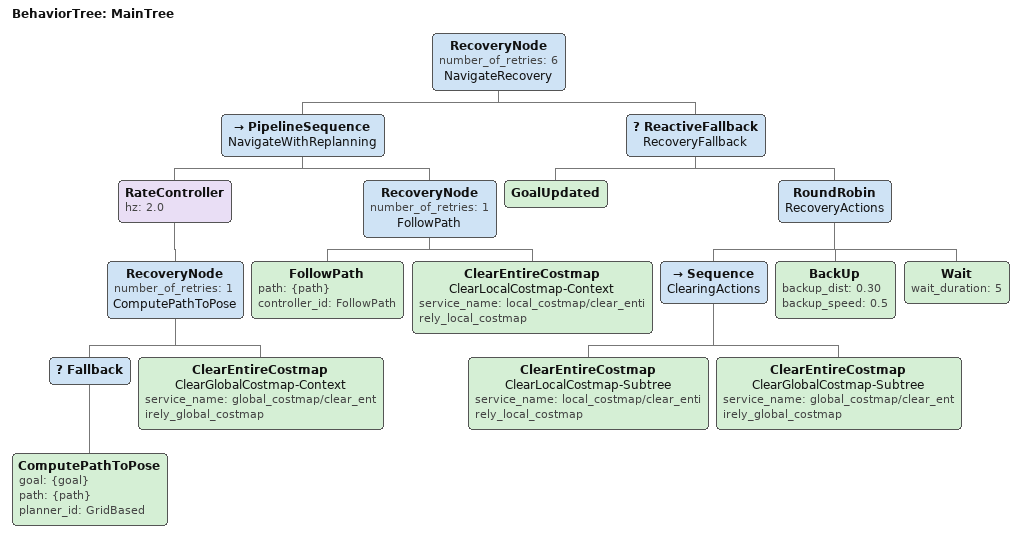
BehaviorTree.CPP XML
<root main_tree_to_execute="MainTree">
  <BehaviorTree ID="MainTree">
    <RecoveryNode number_of_retries="6" name="NavigateRecovery">
      <PipelineSequence name="NavigateWithReplanning">
        <RateController hz="2.0">
          <RecoveryNode number_of_retries="1" name="ComputePathToPose">
            <Fallback>
              <ComputePathToPose goal="{goal}" path="{path}" planner_id="GridBased"/>
            </Fallback>
            <ClearEntireCostmap name="ClearGlobalCostmap-Context" service_name="global_costmap/clear_entirely_global_costmap"/>
          </RecoveryNode>
        </RateController>
        <RecoveryNode number_of_retries="1" name="FollowPath">
          <FollowPath path="{path}" controller_id="FollowPath"/>
          <ClearEntireCostmap name="ClearLocalCostmap-Context" service_name="local_costmap/clear_entirely_local_costmap"/>
        </RecoveryNode>
      </PipelineSequence>
      <ReactiveFallback name="RecoveryFallback">
        <GoalUpdated/>
        <RoundRobin name="RecoveryActions">
          <Sequence name="ClearingActions">
            <ClearEntireCostmap name="ClearLocalCostmap-Subtree" service_name="local_costmap/clear_entirely_local_costmap"/>
            <ClearEntireCostmap name="ClearGlobalCostmap-Subtree" service_name="global_costmap/clear_entirely_global_costmap"/>
          </Sequence>
          <BackUp backup_dist="0.30" backup_speed="0.5"/>
          <Wait wait_duration="5"/>
        </RoundRobin>
      </ReactiveFallback>
    </RecoveryNode>
  </BehaviorTree>
</root>
